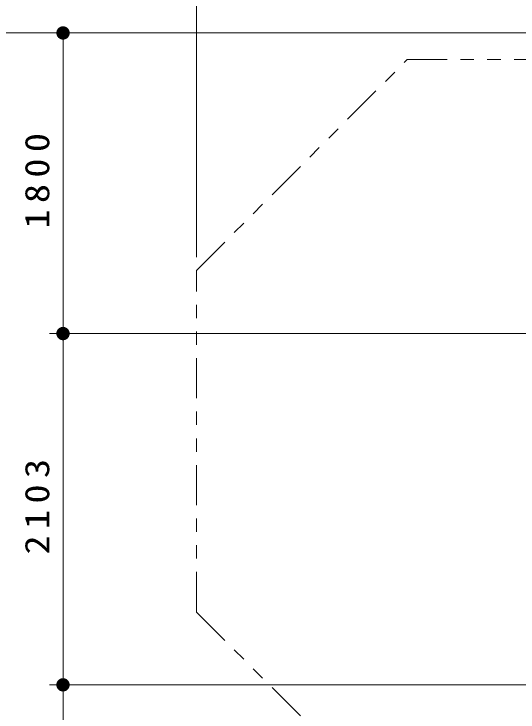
# Model space of a CAD drawing. Units: millimetres on the paper, with parts at other scales. Extents: x -385 to 0, y 0 to 267.
# Drawn here: x -138.2 to -100.5, y 60.2 to 112.5 of the extents above; entities that cross this region are included whole.
import ezdxf

# ---------------------------------------------------------------- set-up
doc = ezdxf.new("R2010")
doc.units = ezdxf.units.MM
doc.linetypes.add('USER3', pattern=[8, 3, -1, 1, -1, 1, -1])
doc.layers.add('LY_1', color=140, linetype='Continuous', lineweight=50)
doc.styles.add('ＭＳ ゴシック', font='')
doc.styles.get('ＭＳ ゴシック').set_extended_font_data('MS Gothic')

# ---------------------------------------------------------------- blocks, each defined once
blk = doc.blocks.new('filled_dot')
at = {"color": 0, "linetype": 'Continuous', "lineweight": -2, "const_width": 1.25}
blk.add_lwpolyline([(-0.625, 0, 1), (0.625, 0, 1)], format="xyb", close=True, dxfattribs=at)

msp = doc.modelspace()

# ---------------------------------------------------------------- linework, layer by layer
at = {"layer": 'LY_1', "color": 7, "lineweight": 13}
for p, q in [((-124.551, 94.262), (-124.551, 132.034)), ((-124.551, 94.262), (-124.551, 122.034)), ((-78.082, 111.034), (-145.551, 111.034)), ((-78.082, 111.034), (-135.551, 111.034)), ((-134.551, 88.534), (-134.551, 111.034)), ((-68.531, 88.534), (-135.551, 88.534)), ((-134.551, 62.242), (-134.551, 88.534)), ((-66.656, 62.242), (-135.551, 62.242)), ((-134.551, 39.742), (-134.551, 62.242))]:
    msp.add_line(p, q, dxfattribs=at)
at = {"layer": 'LY_1', "color": 7, "linetype": 'USER3', "lineweight": 13}
for p, q in [((-124.551, 93.262), (-108.771, 109.042)), ((-108.771, 109.042), (-79.074, 109.042)), ((-124.551, 67.692), (-124.551, 93.262)), ((-124.551, 67.692), (-108.771, 51.912))]:
    msp.add_line(p, q, dxfattribs=at)

# ---------------------------------------------------------------- block references
at = {"layer": 'LY_1', "color": 7, "lineweight": 13, "xscale": 0.4, "yscale": 0.4}
for p, rotation in [((-134.551, 111.034), 270), ((-134.551, 88.534), 90), ((-134.551, 88.534), 270), ((-134.551, 62.242), 270), ((-134.551, 62.242), 90)]:
    msp.add_blockref('filled_dot', p, dxfattribs=dict(at, rotation=rotation))

# ---------------------------------------------------------------- texts
at = {"layer": 'LY_1', "color": 7, "char_height": 1.833, "attachment_point": 8, "rotation": 90, "style": 'ＭＳ ゴシック'}
for s, insert in [('\\T1.33;\\W1.15;1800', (-135.551, 100.205)), ('\\T1.33;\\W1.15;2103', (-135.551, 75.811))]:
    msp.add_mtext(s, dxfattribs=dict(at, insert=insert))

doc.saveas('drawing.dxf')
